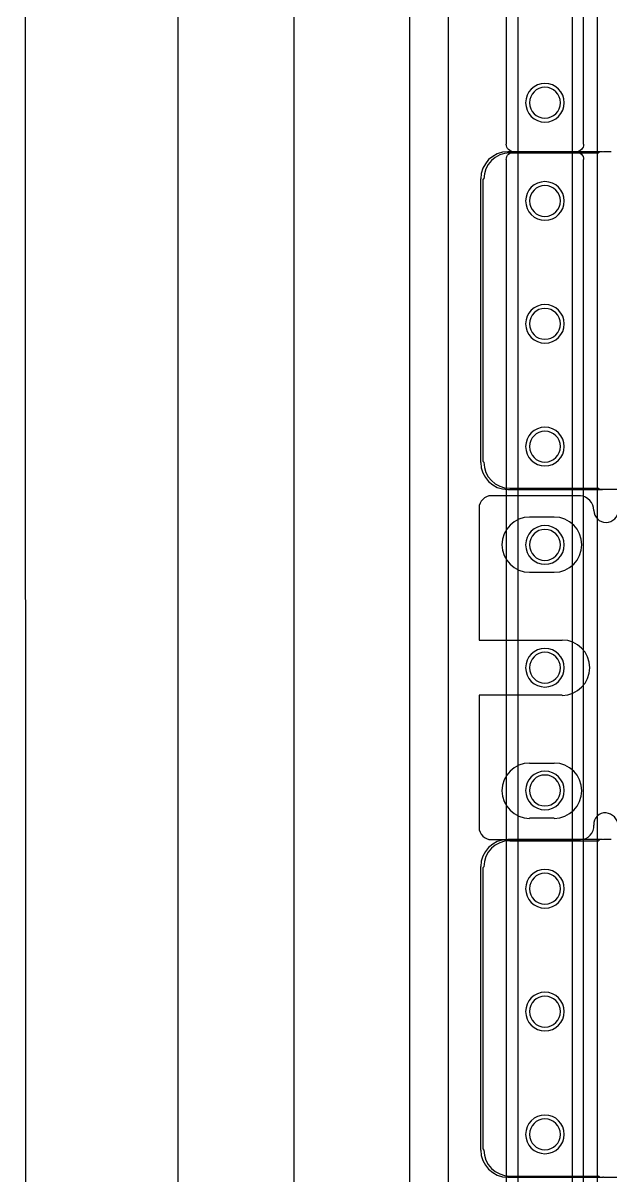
# Model space of a CAD drawing. Header units: millimetres. Extents: x -1589 to 88627, y 12943 to 76663.
# Drawn here: x 12068 to 12828, y 56367 to 57857 of the extents above; entities that cross this region are included whole.
import ezdxf

# ---------------------------------------------------------------- set-up
doc = ezdxf.new("R2010")
doc.units = ezdxf.units.MM
doc.header["$LTSCALE"] = 200
for name, color, linetype in [('4', 4, 'Continuous'), ('7__ALL_ROUNDS', 7, 'Continuous'), ('form$0$SHEET$0$AA-BORD-FORM', 7, 'Continuous'), ('Slim-nut', 57, 'Continuous'), ('ztemper', 7, 'Continuous')]:
    doc.layers.add(name, color=color, linetype=linetype)

# ---------------------------------------------------------------- blocks, each defined once
blk = doc.blocks.new('A$C1B484D96')
at = {"layer": 'Slim-nut'}
for p, q in [((1, 400.05), (9, 400.05)), ((0, 1), (0, 399.05)), ((10, 399.05), (10, 1)), ((0.5, 355.6), (9.5, 355.6)), ((0.5, 311.15), (9.5, 311.15)), ((9, 0), (1, 0))]:
    blk.add_line(p, q, dxfattribs=at)
for centre, radius in [((5, 393.7), 2.5), ((5, 393.7), 2), ((5, 377.82), 2.5), ((5, 377.82), 2), ((5, 361.95), 2.5), ((5, 361.95), 2), ((5, 349.25), 2.5), ((5, 349.25), 2), ((5, 333.37), 2.5), ((5, 333.37), 2), ((5, 317.5), 2.5), ((5, 317.5), 2), ((5, 304.8), 2.5), ((5, 304.8), 2), ((5, 288.92), 2.5), ((5, 288.92), 2), ((5, 273.05), 2.5), ((5, 273.05), 2), ((5, 6.35), 2.5), ((5, 6.35), 2)]:
    blk.add_circle(centre, radius, dxfattribs=at)
for centre, start, end in [((1, 399.05), 90, 180), ((9, 399.05), 0, 90), ((1, 1), 180, 270), ((9, 1), 270, 0)]:
    blk.add_arc(centre, 1, start, end, dxfattribs=at)
blk = doc.blocks.new('rack2000')
at = {"color": 8, "linetype": 'Continuous'}
for p, q in [((104.03, 1950.05), (104.03, 61)), ((119.03, 1950.05), (119.03, 61)), ((134.03, 1950.05), (134.03, 61)), ((139.03, 1931.05), (139.03, 130)), ((148.03, 1931.05), (148.03, 130)), ((155.03, 1931.05), (155.03, 130)), ((158.28, 1931.05), (158.28, 130))]:
    blk.add_line(p, q, dxfattribs=at)
at = {"layer": '4', "color": 8, "linetype": 'Continuous'}
blk.add_line((84.03, 1950.05), (84.53, 61), dxfattribs=at)
at = {"layer": 'Slim-nut', "color": 8, "linetype": 'Continuous', "xscale": -1}
for p in [(156.53, 930.1), (156.53, 530.05)]:
    blk.add_blockref('A$C1B484D96', p, dxfattribs=at)
blk = doc.blocks.new('360 iPatch Cat6 24Port Panel')
at = {"color": 7, "linetype": 'Continuous', "lineweight": 25}
for p, q in [((108451.51, 33181.32), (108462.27, 33181.32)), ((108448.23, 33178.03), (108448.36, 33178.17)), ((108448.23, 33178.03), (108448.23, 33143.98)), ((108448.23, 33143.98), (108448.36, 33143.84)), ((108451.51, 33140.69), (108462.27, 33140.69)), ((108463.74, 33140.56), (108884.64, 33140.56))]:
    blk.add_line(p, q, dxfattribs=at)
for centre, start, end in [((108451.51, 33178.17), 90, 180), ((108451.51, 33143.84), 180, 270)]:
    blk.add_arc(centre, 3.15, start, end, dxfattribs=at)
at = {"layer": '7__ALL_ROUNDS', "color": 7, "linetype": 'Continuous', "lineweight": 25}
for p, q in [((108462.75, 33181.47), (108451.27, 33181.47)), ((108462.39, 33181.43), (108462.27, 33181.32)), ((108462.4, 33181.43), (108462.39, 33181.43)), ((108462.86, 33181.45), (108462.4, 33181.43)), ((108463.78, 33181.45), (108462.86, 33181.45)), ((108447.99, 33143.83), (108447.99, 33178.18)), ((108451.27, 33140.54), (108462.75, 33140.54)), ((108462.39, 33140.58), (108462.27, 33140.69)), ((108462.39, 33140.58), (108462.78, 33140.56)), ((108462.86, 33140.56), (108463.74, 33140.56))]:
    blk.add_line(p, q, dxfattribs=at)
for centre, radius, start, end in [((108451.27, 33178.18), 3.29, 90, 180), ((108451.27, 33143.83), 3.29, 180, 270), ((108462.86, 33153.77), 13.2, 269.6563, 270.0016)]:
    blk.add_arc(centre, radius, start, end, dxfattribs=at)
blk = doc.blocks.new('entry')
at = {"color": 7}
for p, q in [((-228.41, 44.45), (-239.92, 44.45)), ((-241.51, 42.86), (-241.51, 25.79)), ((-231.79, 41.69), (-234.98, 41.69)), ((-234.98, 34.56), (-231.79, 34.56)), ((-241.51, 25.79), (-230.77, 25.79)), ((-230.77, 18.66), (-241.51, 18.66)), ((-241.51, 18.66), (-241.51, 1.59)), ((-234.98, 9.89), (-231.79, 9.89)), ((-231.79, 2.76), (-234.98, 2.76)), ((-239.92, 0), (-228.41, 0))]:
    blk.add_line(p, q, dxfattribs=at)
for centre, radius, start, end in [((-239.92, 42.86), 1.59, 90, 180), ((-228.61, 42.52), 1.94, 1.146, 83.9403), ((-225.08, 42.59), 1.59, 181.146, 270), ((-225.08, 42.59), 1.59, 270, 0), ((-234.98, 38.12), 3.57, 90, 270), ((-231.79, 38.12), 3.57, 270, 90), ((-230.77, 22.22), 3.57, 270, 90), ((-234.98, 6.32), 3.57, 90, 270), ((-231.79, 6.32), 3.57, 270, 90), ((-225.23, 2.01), 1.44, 83.9403, 184.9137), ((-225.27, 1.67), 1.79, 6.0597, 83.9403), ((-239.92, 1.59), 1.59, 180, 270), ((-228.41, 1.74), 1.74, 270, 4.9137)]:
    blk.add_arc(centre, radius, start, end, dxfattribs=at)

msp = doc.modelspace()

# ---------------------------------------------------------------- block references
at = {"ltscale": 2, "xscale": 10.66757734301063, "yscale": 10.66757734301063, "zscale": 10.66757734301063}
for p in [(-1144217.3, -296274.8), (-1144217.3, -297163.8)]:
    msp.add_blockref('360 iPatch Cat6 24Port Panel', p, dxfattribs=at)
at = {"layer": 'form$0$SHEET$0$AA-BORD-FORM', "xscale": 10, "yscale": 10, "zscale": 10}
msp.add_blockref('rack2000', (11227.7, 48389.9), dxfattribs=at)
at = {"layer": 'ztemper', "xscale": 10, "yscale": 10, "zscale": 10}
msp.add_blockref('entry', (15072.9, 56801.9), dxfattribs=at)

doc.saveas('drawing.dxf')
